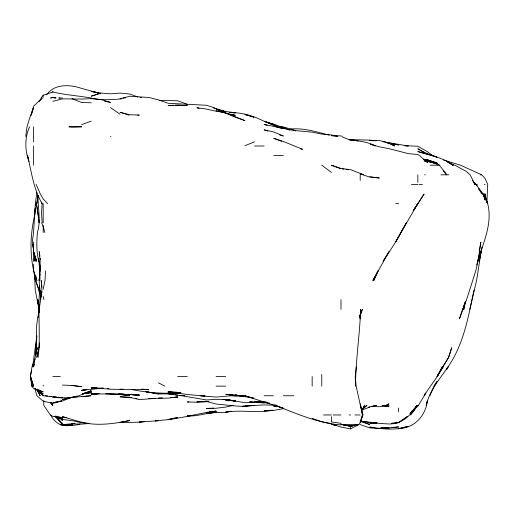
<?xml version="1.0" encoding="UTF-8"?>
<svg xmlns="http://www.w3.org/2000/svg" width="515" height="515" viewBox="0 0 515 515"><rect width="100%" height="100%" fill="white"/><g stroke="black" fill="none" stroke-linecap="round" stroke-linejoin="round"><path stroke-width="0.77" d="M33.958 252.459L33.906 261.266L34.26 253.264M43.781 400.554L43.756 405.356L50.335 414.961L52.813 416.352L62.418 417.736L58.723 416.88M38.065 195.629C37.685 207.931 41.155 220.298 37.421 232.452C36.591 242.076 36.308 251.848 38.812 261.266L38.689 258.865M40.44 266.068L40.279 270.871L39.378 261.266L40.447 270.871M359.946 318.901L360.648 309.296C359.805 334.962 355.595 360.487 355.511 386.141L355.286 376.536L356.341 366.931M38.162 357.326C40.846 334.241 37.434 310.86 39.874 287.866M39.153 347.722L39.391 342.919M72.023 424.244L72.023 424.566L62.418 425.139L71.926 424.566L71.991 423.452M45.539 270.871L44.966 280.482L43.202 289.166M39.9 277.276L39.707 280.482L40.131 261.266L39.294 251.661L39.893 256.097M486.933 202.028L487.705 184.422L485.072 178.441L481.725 174.817L460.532 165.206L443.698 160.068M39.275 312.496L39.391 310.899M33.597 250.696L33.597 252.041L36.681 261.266L33.597 251.661L33.597 242.056M36.81 192.546L35.368 203.631L33.559 232.452L32.291 242.056L33.597 249.872L32.96 244.4M39.932 273.826L39.146 280.482L39.655 290.087L40.376 294.516M38.181 317.427L39.391 307.816M469.783 309.296L476.587 280.482L481.602 248.706M25.75 136.391L26.999 126.787L29.941 117.182L33.597 107.571L31.524 114.221M39.237 309.296L41.973 290.087L41.187 280.482L41.934 287.132M39.951 274.566L39.146 280.482L39.945 270.871L38.535 258.865M464.44 304.861L463.828 309.296L465.541 301.166M36.835 335.896L32.6 366.931M36.996 349.936L37.325 347.722L35.078 357.326L33.597 366.931L34.305 363.976M479.265 251.661L480.836 242.056L478.01 261.266L475.757 270.871L466.584 299.691L459.412 318.901L462.367 310.036M481.242 251.661L479.124 261.266L482.001 247.226M34.782 214.684C30.488 233.179 29.535 252.26 33.694 270.871L35.348 280.482L34.962 276.787M359.792 316.635L360.197 314.369M41.992 291.561L40.485 299.691L40.067 290.087L40.421 293.041M359.785 317.465L360.197 315.315L359.818 316.751M39.913 288.606L39.604 290.087L39.533 285.284M474 290.087C469.171 313.004 465.116 336.488 453.889 357.326C445.121 373.748 430.521 386.623 426.156 405.356L427.437 400.786C425.506 416.03 414.446 428.171 398.623 428.564L408.228 426.401L398.623 428.795L389.018 429.156L369.802 427.933L360.204 424.566M39.346 310.036L37.466 318.901L36.365 328.506L36.79 338.117M477.637 261.266C484.029 240.724 495.185 217.974 485.072 196.659L486.598 201.539M38.908 347.722L36.829 357.326L38.799 349.196M31.718 370.626L30.346 376.536L31.666 383.186M30.951 115.701L33.597 106.232L42.256 97.966L39.198 101.358M359.818 316.937L362.367 309.296L359.695 316.809M355.286 376.536L356.135 386.141L362.515 414.961L360.197 422.718L358.891 424.566L350.593 426.182L341.941 424.566M360.609 405.356L362.515 414.961L360.197 422.532L362.972 414.961L360.197 403.889M476.639 264.968L480.489 251.661L478.197 258.311M29.606 126.787C24.598 137.627 24.765 150.464 29.052 161.51M35.245 358.781L31.988 366.931L30.288 376.536L33.597 386.141L31.756 386.141L30.688 377.276M476.632 185.838L477.212 184.422M377.965 270.871L373.755 280.482L378.132 270.871L372.841 280.482L389.018 251.661L383.141 261.266L395.642 242.056L406.296 222.841L395.919 241.451M429.838 395.752L434.094 386.141L437.048 381.46L434.074 386.141M395.919 241.432L417.8 203.631L413.661 210.036M442.72 366.931L448.571 357.326L451.7 347.722L448.732 357.326L437.048 376.536L443.022 366.931L437.126 376.536L442.256 366.931L437.248 376.536L427.437 390.531L418.438 405.356L411.62 411.833M361.485 410.423L364.903 405.356L363.493 407.069M413.822 210.023L424.115 194.026L416.455 205.743M440.975 369.339L441.851 368.135M414.157 208.865L415.077 207.616M417.131 405.994L410.487 414.961L417.832 405.356L415.096 408.183L417.832 405.389L415.573 407.642M121.649 98.777C111.523 99.859 101.23 100.444 91.232 98.043L90.897 97.966C78.228 95.751 65.366 94.985 52.813 91.985L43.202 95.217L41.142 97.966L41.844 97.966M410.217 413.757L416.88 405.356C411.26 415.579 401.191 424.154 389.018 423.987C379.368 423.504 369.744 422.583 360.197 421.122L371.405 422.467M39.14 100.966L41.657 97.966M410.339 413.757L417.832 405.356L410.03 413.828M410.094 413.796L417.832 405.633L416.139 407.281M411.62 411.582L412.747 410.455M46.781 94.709C54.352 83.514 70.169 84.479 81.46 88.361L100.103 93.434M411.62 411.672L415.006 408.376M411.62 411.743L417.832 406.09M361.897 409.637L367.002 405.356L362.051 409.296M80.256 423.742L78.892 424.566L72.023 425.545L69.873 425.126M336.591 425.326L332.935 424.566L340.988 427.032L350.593 428.905L358.723 424.566M386.057 405.356L389.018 403.869L386.302 405.356L379.407 406.753L371.405 406.393M244.928 145.681L254.532 141.876M361.678 410.223L369.802 407.03M74.945 396.299L72.023 397.4L62.418 399.518L72.023 397.277L62.418 400.953L52.813 402.769L61.678 400.85M81.627 124.662L91.232 121.16M82.368 393.859L91.232 392.07L82.368 393.84L91.232 392.713L82.368 393.904L91.232 390.711L78.879 395.752L69.068 398.011M120.053 98.899L129.658 96.234L148.867 97.477L158.472 99.878L168.083 103.283L206.502 105.272L213.661 107.571L223.658 112.637M82.368 393.975L91.232 391.458L83.842 393.402M61.678 400.902L52.813 403.419L43.202 401.224L36.868 395.752L34.846 388.362M52.813 101.339L62.418 98.867L81.627 99.073L91.232 98.655L100.837 99.524L110.448 102.414L104.532 101.107M233.031 405.511L225.718 407.05L216.107 408.253L206.502 408.447L213.706 408.131M358.517 424.566L350.593 426.182L342.102 424.566L350.593 426.182L358.891 424.566L340.988 424.566L340.988 423.317L331.383 421.927L331.383 416.603M86.803 389.546L81.627 390.582L86.803 389.591M358.614 424.566L350.593 426.182L342.494 424.566M74.978 423.542L62.727 424.566M120.053 422.313L129.658 420.543C117.066 423.201 104.114 425.081 91.232 423.903C81.306 422.944 72.087 419.01 62.418 416.847L64.633 417.176M231.628 411.285L225.718 412.335L216.107 412.431L206.502 413.403L216.107 412.431C206.361 412.798 197.129 416.661 187.293 415.914L193.698 415.341M86.063 389.585L81.627 390.306L103.238 388.136M73.497 423.633L72.023 423.871L81.627 424.141L89.636 423.452L81.627 422.809L72.023 420.626L62.418 419.442L55.556 416.242M231.628 411.202L225.718 412.109C241.387 409.631 257.358 413.345 273.008 410.185M283.353 408.685L273.748 410.391L264.137 410.822L272.145 410.21M206.502 412.393L207.983 412.206M209.457 412L216.107 411.054C199.923 413.024 184.273 417.678 168.083 419.558L177.688 417.536L168.083 419.641L155.273 420.877M373.581 405.788L376.6 405.356L368.206 407.249M180.643 392.7L177.688 393.1L168.083 392.997L180.887 392.803M179.902 392.733C163.789 394.033 147.67 392.726 131.872 389.572M144.438 421.54L139.262 422.178L120.053 422.596M144.438 421.489L139.262 422.068L158.472 420.71L155.273 420.806M155.517 398.378L139.262 399.589L129.658 397.303L120.053 396.801L131.872 397.606M391.973 423.298L398.623 422.596L407.59 416.371L398.623 422.744L391.419 423.394M187.293 416.062L193.943 415.367M391.419 427.592L398.623 426.922L389.018 428.004L381.01 427.843M81.627 396.589L90.949 395.752L72.023 397.458L62.418 397.87L52.813 397.471L56.013 397.31M170.484 397.612L177.688 396.988L168.083 398.134L148.867 398.456L151.268 398.353M290.557 129.033C303.747 127.829 316.571 131.808 329.162 135.162M98.436 393.724L91.232 394.258L99.241 393.718M150.47 398.591L153.67 398.372M170.484 397.664L177.688 397.2L170.484 397.471M203.303 401.43L196.897 401.835L206.502 401.404L216.107 404.024L235.323 405.949L244.928 406.522L254.532 405.356L252.936 405.447M204.906 401.333L206.502 401.23M208.903 401.616L196.897 402.215L187.293 401.951L188.896 401.932M250.528 405.582L244.928 405.897L264.137 404.951L276.149 405.189M375.409 423.079L369.802 423.388L377.006 423.06M158.472 398.05L162.476 397.85M73.626 396.93L76.825 396.795M95.236 388.065L91.232 388.233L103.238 388.31M176.883 392.185L168.083 392.539L177.688 392.527L168.083 391.484L187.293 394.548L204.951 396.029M173.684 105.369L168.083 105.549L177.688 105.079L187.293 105.588L181.692 105.382M175.287 105.311L180.089 105.324M137.66 115.109L139.262 115.057L129.658 114.768L120.053 112.276L123.748 113.461M244.129 395.926L235.323 396.19L229.291 395.372M278.551 406.387L273.748 406.528L278.551 406.451M96.839 393.724L91.232 393.885L120.053 394.052L139.262 394.947L129.658 394.516L139.262 395.365L128.055 394.245M158.472 393.981L145.912 391.703L158.472 393.981L171.283 393.737M200.901 401.752L206.502 401.616M50.708 414.961C54.848 423.536 62.74 427.199 72.023 425.19M234.518 400.612L225.718 400.657L234.518 400.722M123.046 97.966L125.248 97.966M110.448 136.391L110.918 136.391M254.532 145.996L264.137 145.996M273.748 155.601L283.353 155.601M430.192 165.206L437.048 165.206M437.235 165.206L439.52 165.206L446.653 174.817L440.898 174.817M424.56 174.817L425.345 174.817M446.891 174.817L448.977 174.817M480.16 174.817L481.725 174.817M411.427 184.422L417.832 184.422M419.01 184.422L422.487 184.422M484.274 184.422L485.072 184.422M483.572 194.026L484.982 194.026M395.739 203.631L398.623 203.631M52.813 376.536L60.319 376.536M177.688 376.536L187.293 376.536M216.107 376.536L225.718 376.536M216.107 386.141L225.718 386.141M264.137 395.752L273.433 395.752M283.353 395.752L293.711 395.752M385.014 405.356L389.018 405.356M323.529 414.961L331.383 414.961M333.141 414.961L340.988 414.961M349.08 414.961L350.593 414.961M354.983 414.961L360.197 414.961M362.515 414.961L362.972 414.961M59.985 424.566L62.418 425.326M56.399 416.242L62.418 424.566L56.347 416.242M389.018 427.817L381.01 427.81L389.018 427.778L379.407 428.345L369.802 427.083L374.605 427.444M120.053 389.185L123.252 389.218M263.339 401.842L254.532 401.771L263.339 401.88L254.532 401.307L266.538 402.273M170.484 392.688L177.688 392.752M167.278 393.434L158.472 393.351L168.083 393.782L177.688 395.275L184.75 395.752L181.608 395.198M249.73 402.267L254.532 402.324L244.928 402.679L225.718 399.453L216.107 399.35L206.502 399.955L179.239 395.308M424.238 160.905L427.437 160.944L437.048 163.622L439.52 165.206M159.277 100.367L177.688 100.779L187.293 104.249M62.418 98.043L58.813 97.966L60.255 98.088M118.45 393.724L123.252 393.956M331.383 135.677L340.988 135.902L342.243 136.391M105.639 393.724L110.448 393.833L106.444 393.718M405.028 145.668L417.832 146.279L427.437 151.687L432.568 155.601L437.048 157.223L417.832 151.565L432.626 155.601M249.73 402.331L269.744 403.052M273.748 405.131L275.982 405.189M350.593 139.629L369.802 140.106L376.452 140.814M244.207 395.887L239.153 395.752L244.207 396.022M91.232 102.8L81.627 102.479L72.023 98.668M232.117 394.554L225.718 394.329L235.323 395.011L253.792 398.25M279.587 126.845L283.353 126.986L292.958 129.58L295.7 130.907M62.418 385.072L72.023 385.484L81.627 386.668L72.023 385.484M64.014 417.311L62.418 417.24L66.847 417.717M264.137 402.833L249.73 401.99M405.028 145.835L408.228 145.996L382.368 141.606M424.238 160.789L427.437 160.944L437.048 164.085L427.437 159.785L423.439 159.566M232.117 395.25L235.323 395.43L216.107 397.11L200.271 395.752M201.05 395.79L204.944 396.009M96.839 387.853L91.232 387.538L110.448 389.25L148.867 389.649L141.664 389.095M150.47 392.597L145.912 391.683M152.073 392.694L153.67 392.784M373.008 422.564L377.006 422.809M348.378 139.559C357.384 141.116 367.008 141.174 375.229 145.996L370.485 144.213M423.439 159.676L426.639 159.92M100.837 388.078L103.238 388.252M231.319 112.56L229.716 112.424L231.319 112.534M266.538 402.312L254.532 402.003L267.832 402.627M264.942 401.964L266.358 402.073M249.73 401.964L254.532 402.395L250.837 401.99M332.175 135.76L336.965 136.23M235.323 394.735L236.926 394.896M242.597 406.077L244.928 406.316L243.428 406.039M230.887 400.258L222.763 399.382M232.368 400.413L234.583 400.651M370.543 177.063L373.497 177.385M374.978 177.546L379.407 178.029L369.802 176.748M373.497 140.878L369.802 140.466L379.407 140.524L389.018 142.951L394.548 145.996L389.018 143.209L386.797 142.79L398.623 144.927L389.752 143.672M281.872 128.164L283.353 128.338L279.658 127.739M53.547 396.775L56.502 397.117M57.983 397.29L62.418 397.805L43.511 395.752M342.462 168.991L343.943 169.178M346.157 169.454L348.378 169.731M45.391 395.752L47.618 396.029M49.846 396.312L51.326 396.498M382.368 405.736L389.018 406.586L382.027 405.666M168.083 393.763L173.993 394.529M175.467 394.722L177.688 395.005M340.988 424.946C318.077 423.047 296.64 413.86 275.538 405.356L283.353 408.298L244.928 395.752L253.792 398.192M140.003 97.419L141.477 97.638M351.333 139.938L357.243 140.82M276.703 127.263L278.177 127.501M350.593 139.674L357.983 140.898M223.497 399.331L235.323 401.076L225.718 399.434M230.147 114.401L235.323 115.276L216.107 110.847L225.718 113.01L244.928 120.632L235.323 117.15L216.107 108.929L225.718 111.884L219.068 110.326M333.327 424.566L334.859 424.843M219.068 110.178C230.585 113.184 242.983 111.91 253.856 117.182L244.928 114.555L255.131 117.182L273.748 125.454L282.658 128.48M336.514 425.396L332.046 424.566L329.458 422.969M135.567 398.295L137.048 398.571M337.84 136.25L331.383 134.956L321.772 134.087L312.167 132.143L292.958 130.385L264.137 124.437L267.201 125.377M331.383 423.806L321.772 421.74L312.167 418.392M216.107 111.214L206.502 109.09L196.897 107.719L199.112 108.369M97.882 92.945L91.232 91.413L100.837 93.221L91.232 96.163L100.837 93.041L110.448 93.833L120.053 93.086L129.658 93.994L137.788 97M213.152 107.757L224.978 111.388M300.348 148.758L302.562 149.318L283.353 141.445L273.748 138.355L281.872 141.355M264.877 121.534L273.748 124.089L283.353 127.746L280.63 126.787L283.353 127.334L289.527 130.153M279.658 134.911L283.353 136.018L273.748 132.007L264.137 129.819L267.832 131.093M370.549 144.187L379.407 146.827L389.018 148.674L408.228 153.592L417.832 154.552L419.641 155.601L427.437 162.534L427.437 162.193M427.437 159.978L437.048 162.972L427.437 159.785L437.048 164.111M360.197 421.231L369.802 424.566L360.197 420.961M264.877 121.592L273.748 124.437L279.767 127.849M125.222 113.937L128.917 115.128M268.572 123.22L273.748 124.894M425.223 161.266L427.437 162.006M55.028 416.262L62.418 418.759L56.502 416.423M340.248 168.534L331.383 165.206L340.988 168.463L350.593 169.641L363.687 174.817L360.197 173.845L369.802 177.147M342.462 136.99L350.593 140.292M37.717 389.482L43.202 391.921L33.597 388.387L31.756 386.141M447.998 162.199L454.745 165.206L465.863 171.147L470.131 174.817L475.004 184.422L474.096 183.14M274.36 125.209L277.443 126.787M158.472 382.832L164.871 386.141M448.681 162.682L453.412 165.206L446.653 161.253L452.878 165.206C442.617 156.875 428.686 156.064 417.832 148.719L424.695 152.788M34.878 388.49L43.202 393.994L39.005 390.776M110.448 107.571L120.053 114.246M473.549 182.078L476.414 184.422L482.195 194.026L478.609 188.902M321.772 165.206L331.383 172.383M34.801 388.349L43.202 395.662M54.918 416.59L61.259 422.57M474.341 183.314L475.467 184.422M474.283 183.314L475.403 184.422L472.519 180.578M59.025 417.195L62.418 420.549L59.933 417.755M40.428 392.926L43.202 395.752L41.091 393.035M47.631 203.631L43.202 198.97L40.35 194.026L36.127 184.422M55.71 416.12L57.777 418.438M50.856 402.691L52.813 405.009L50.798 402.537M41.721 393.949L43.202 395.752M443.203 170.613L446.653 174.817M478.879 188.625L483.263 194.026L485.072 200.058L483.154 194.026L485.072 197.045L487.731 203.631L485.072 197.245L482.755 194.026M55.646 416.159L62.418 424.566M50.451 402.35L52.813 405.356L50.779 402.151M41.657 222.841L43.202 226.671M30.829 377.276L33.597 386.141M39.365 310.777L35.245 290.087L34.582 274.077M28.602 159.296L27.527 155.601C31.505 171.81 33.481 189.069 42.127 203.631L41.515 213.236L42.191 222.841M43.202 226.606L44.766 232.452M35.619 275.306L36.906 280.482L33.694 270.871L33.597 264.221M487.068 202.871L485.072 194.49L485.587 198.294M43.202 296.421L43.936 299.691M31.962 384.666L32.258 386.141M30.726 377.276L31.106 379.491M31.364 380.971L31.621 382.452M33.597 251.661L35.22 261.266L34.544 255.356M39.378 293.041L38.876 290.087L35.619 280.482L39.05 290.087L39.398 292.301M37.891 212.495L36.423 203.631L39.185 222.841L38.02 213.236M40.196 258.311L40.395 259.792M485.072 194.026L485.548 197.721M32.934 244.322L33.597 250.374M417.832 174.817L417.832 182.355M398.623 408.06L398.623 411.929M360.197 174.817L360.197 180.372M350.593 427.289L350.593 428.905M340.988 299.691L340.988 309.296M321.772 374.495L321.772 386.141M312.167 376.536L312.167 386.141M62.418 423.066L62.418 424.714M52.813 91.194L52.813 92.249M43.202 95.217L43.202 97.142M43.202 203.631L43.202 222.841M43.202 225.564L43.202 232.452M43.202 385.098L43.202 386.141M33.597 126.787L33.597 141.979M33.597 145.996L33.597 165.206M36.507 338.117L35.883 354.925L36.507 338.117M35.271 208.066L34.75 214.839L35.265 208.066M35.767 203.631L35.599 205.112L35.767 203.631M38.071 195.5L36.79 203.631L38.084 195.5M464.916 302.646L462.843 309.296L464.936 302.646M425.454 393.138L424.128 395.752L425.454 393.145M448.095 366.931L446.653 369.371L448.127 366.931M412.914 410.442L411.82 411.569L412.914 410.455M52.813 97.58L50.76 97.966L52.813 97.58L55.884 97.966L52.813 97.58M216.107 411.498L209.708 412.109L216.107 411.498M81.627 126.787L72.023 127.108L68.901 126.787L81.627 126.787M120.053 394.4L110.448 394.072L120.053 394.458L129.658 395.752L120.053 394.4M108.845 388.683L107.242 388.574L108.845 388.671M427.437 161.163L425.036 160.989L437.048 163.622L427.437 161.163M235.323 112.894L232.922 112.695L235.323 112.894M235.323 401.005L225.718 399.704L235.323 401.005M40.099 395.752L37.016 389.572L40.099 395.752M39.526 310.667L38.915 309.296L37.634 299.691L38.915 309.296L39.539 310.667M41.87 203.631L41.567 202.157L41.87 203.631M39.34 307.816L37.782 299.691L39.333 307.816"/></g></svg>
